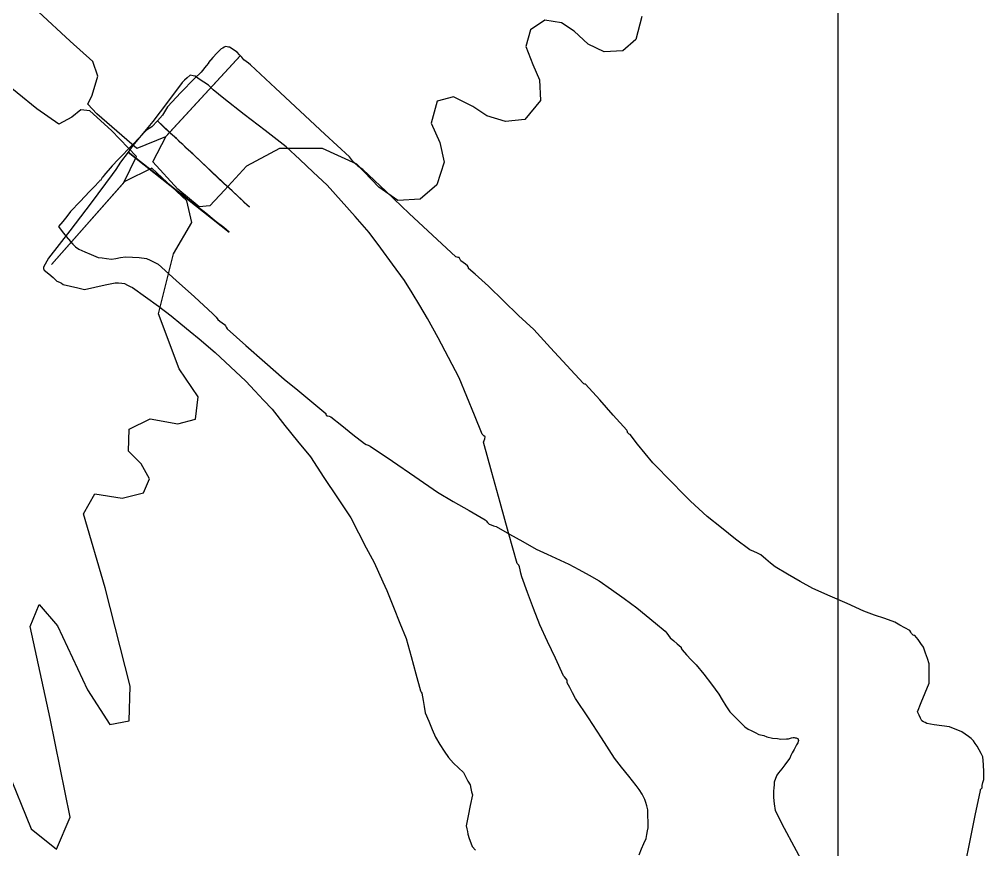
# Model space of a CAD drawing. Extents: x 0 to 192, y -79 to 48.
# Drawn here: x 61.17 to 84.1, y -61.81 to -42.07 of the extents above; entities that cross this region are included whole.
import ezdxf

# ---------------------------------------------------------------- set-up
doc = ezdxf.new("R2010")
doc.units = 0
doc.layers.add('1', color=7, linetype='CONTINUOUS')

msp = doc.modelspace()

# ---------------------------------------------------------------- linework, layer by layer
at = {"layer": '1', "color": 1, "linetype": 'CONTINUOUS'}
for p, q in [((80.6242, -4.5381), (80.6242, -79.3794)), ((62.377933, -42.590283), (61.627767, -41.890517)), ((73.660967, -42.09245), (73.321767, -42.320283)), ((74.06095, -42.155367), (73.660967, -42.09245)), ((74.358283, -42.355533), (74.06095, -42.155367)), ((75.96685, -42.003417), (75.827083, -42.5531)), ((73.321767, -42.320283), (73.212883, -42.718517)), ((74.690417, -42.660017), (74.358283, -42.355533)), ((62.920083, -43.075783), (62.377933, -42.590283)), ((75.827083, -42.5531), (75.516733, -42.8239)), ((65.9708, -42.7758), (65.871, -42.8758)), ((66.0104, -42.7561), (65.9708, -42.7758)), ((66.0443, -42.7364), (66.0104, -42.7561)), ((66.0702, -42.7161), (66.0443, -42.7364)), ((66.1103, -42.7299), (66.0702, -42.7161)), ((66.1436, -42.7362), (66.1103, -42.7299)), ((66.1703, -42.7363), (66.1436, -42.7362)), ((66.2297, -42.7757), (66.1703, -42.7363)), ((66.2896, -42.8159), (66.2297, -42.7757)), ((66.3491, -42.8553), (66.2896, -42.8159)), ((66.4086, -42.9153), (66.3491, -42.8553)), ((73.212883, -42.718517), (73.375517, -43.143233)), ((75.077083, -42.846033), (74.690417, -42.660017)), ((75.516733, -42.8239), (75.077083, -42.846033)), ((63.043167, -43.424367), (62.920083, -43.075783)), ((66.424867, -42.937617), (64.643933, -44.868483)), ((64.666633, -44.85015), (66.429933, -42.934967)), ((65.7719, -42.9811), (65.6719, -43.0948)), ((65.6719, -43.0948), (65.6719, -43.1145)), ((65.871, -42.8758), (65.7719, -42.9811)), ((66.4625, -42.9753), (66.4086, -42.9153)), ((66.429933, -42.934967), (66.424867, -42.937617)), ((66.5084, -43.035), (66.4625, -42.9753)), ((66.5682, -43.0743), (66.5084, -43.035)), ((66.6218, -43.1145), (66.5682, -43.0743)), ((61.589033, -44.20115), (60.342283, -43.191217)), ((65.6123, -43.1772), (65.4938, -43.3246)), ((65.6719, -43.1145), (65.6123, -43.1772)), ((66.6679, -43.1545), (66.6218, -43.1145)), ((67.2613, -43.7058), (66.6679, -43.1545)), ((73.375517, -43.143233), (73.5398, -43.509117)), ((62.90445, -43.8768), (63.043167, -43.424367)), ((65.3333, -43.4791), (65.0149, -43.8118)), ((65.1004, -43.5184), (65.046, -43.5764)), ((65.1633, -43.4599), (65.1004, -43.5184)), ((65.2378, -43.4013), (65.1633, -43.4599)), ((65.3084, -43.4129), (65.2378, -43.4013)), ((65.3512, -43.4259), (65.3084, -43.4129)), ((65.4938, -43.3246), (65.3333, -43.4791)), ((65.4518, -43.493), (65.3512, -43.4259)), ((65.5571, -43.5643), (65.4518, -43.493)), ((73.5398, -43.509117), (73.562833, -43.999983)), ((65.046, -43.5764), (64.6943, -44.0387)), ((65.6678, -43.6412), (65.5571, -43.5643)), ((65.7841, -43.7501), (65.6678, -43.6412)), ((65.9048, -43.8548), (65.7841, -43.7501)), ((67.8508, -44.2574), (67.2613, -43.7058)), ((62.800267, -44.0856), (62.90445, -43.8768)), ((65.0149, -43.8118), (64.6963, -44.15)), ((66.0303, -43.9535), (65.9048, -43.8548)), ((66.5213, -44.332), (66.0303, -43.9535)), ((71.489533, -43.9166), (71.102283, -44.014667)), ((71.956067, -44.144883), (71.489533, -43.9166)), ((73.562833, -43.999983), (73.186217, -44.453567)), ((62.110017, -44.564367), (61.589033, -44.20115)), ((62.635683, -44.22075), (62.424833, -44.397383)), ((62.850017, -44.245017), (62.635683, -44.22075)), ((63.018783, -44.3202), (62.800267, -44.0856)), ((64.6943, -44.0387), (64.3428, -44.5007)), ((64.6963, -44.15), (64.577, -44.3517)), ((71.102283, -44.014667), (70.96475, -44.54385)), ((72.284433, -44.367567), (71.956067, -44.144883)), ((62.424833, -44.397383), (62.110017, -44.564367)), ((63.367117, -44.712), (62.850017, -44.245017)), ((63.962717, -45.145), (63.018783, -44.3202)), ((64.577, -44.3517), (64.4547, -44.4844)), ((67.017, -44.7156), (66.5213, -44.332)), ((68.4342, -44.8029), (67.8508, -44.2574)), ((72.726483, -44.498917), (72.284433, -44.367567)), ((73.186217, -44.453567), (72.726483, -44.498917)), ((64.3428, -44.5007), (63.9526, -44.9734)), ((64.3212, -44.6258), (64.1984, -44.7077)), ((64.4547, -44.4844), (64.3212, -44.6258)), ((64.4547, -44.4844), (64.4547, -44.4844)), ((64.4547, -44.4844), (64.4547, -44.4844)), ((64.4547, -44.4844), (64.4547, -44.4844)), ((64.4547, -44.4844), (64.4547, -44.4844)), ((64.4547, -44.4844), (64.4547, -44.4844)), ((64.4547, -44.4844), (66.6452, -46.5372)), ((64.6023, -44.624), (64.4547, -44.4844)), ((64.7661, -44.7823), (64.6023, -44.624)), ((70.96475, -44.54385), (71.171383, -45.0037)), ((63.959033, -45.334283), (63.367117, -44.712)), ((64.1984, -44.7077), (63.86, -45.0527)), ((64.643933, -44.868483), (63.962717, -45.145)), ((64.34355, -45.456317), (64.666633, -44.85015)), ((64.9069, -44.9083), (64.7661, -44.7823)), ((64.9908, -44.9881), (64.9069, -44.9083)), ((67.5179, -45.1035), (67.017, -44.7156)), ((69.0181, -45.3445), (68.4342, -44.8029)), ((63.86, -45.0527), (63.5213, -45.405)), ((63.8749, -45.0713), (63.7618, -45.2271)), ((63.9526, -44.9734), (63.8749, -45.0713)), ((63.9526, -44.9734), (63.9526, -44.9734)), ((63.9526, -44.9734), (63.9526, -44.9734)), ((63.9526, -44.9734), (63.9526, -44.9734)), ((63.9526, -44.9734), (63.9526, -44.9734)), ((65.0558, -45.0505), (64.9908, -44.9881)), ((65.1398, -45.1371), (65.0558, -45.0505)), ((65.2954, -45.2726), (65.1398, -45.1371)), ((67.3571, -45.141483), (66.575783, -45.560267)), ((68.3778, -45.146333), (67.3571, -45.141483)), ((67.8376, -45.4034), (67.5179, -45.1035)), ((69.1944, -45.514983), (68.3778, -45.146333)), ((71.171383, -45.0037), (71.270667, -45.46785)), ((63.7618, -45.2271), (63.5764, -45.4703)), ((63.654967, -45.95435), (63.959033, -45.334283)), ((63.7618, -45.2271), (63.7618, -45.2271)), ((63.7618, -45.2271), (63.7618, -45.2271)), ((63.7618, -45.2271), (63.7618, -45.2271)), ((63.7618, -45.2271), (63.7618, -45.2271)), ((63.7618, -45.2271), (63.7618, -45.2271)), ((63.7618, -45.2271), (66.1584, -47.1279)), ((64.2366, -45.6008), (63.7618, -45.2271)), ((65.5012, -45.4675), (65.2954, -45.2726)), ((69.0717, -45.4045), (69.0181, -45.3445)), ((63.3792, -45.5518), (63.1829, -45.7835)), ((63.5213, -45.405), (63.3792, -45.5518)), ((63.5764, -45.4703), (63.467, -45.6407)), ((64.324317, -45.611467), (63.681467, -45.9236)), ((64.6549, -45.933), (64.2366, -45.6008)), ((65.157333, -46.388058), (64.324317, -45.611467)), ((64.93945, -46.107267), (64.34355, -45.456317)), ((65.6677, -45.6246), (65.5012, -45.4675)), ((66.575783, -45.560267), (66.050117, -46.136317)), ((68.1614, -45.7072), (67.8376, -45.4034)), ((69.1177, -45.464), (69.0717, -45.4045)), ((69.2239, -45.5622), (69.1177, -45.464)), ((69.722183, -46.059483), (69.1944, -45.514983)), ((69.2171, -45.5637), (69.2239, -45.5622)), ((69.2771, -45.6038), (69.2171, -45.5637)), ((69.3368, -45.6434), (69.2771, -45.6038)), ((71.270667, -45.46785), (71.097417, -46.002683)), ((63.3826, -45.7568), (62.8787, -46.4309)), ((63.1389, -45.8293), (63.11, -45.8948)), ((63.165, -45.8094), (63.1389, -45.8293)), ((63.1767, -45.8032), (63.163, -45.8234)), ((63.163, -45.8234), (63.165, -45.8094)), ((63.1829, -45.7835), (63.1767, -45.8032)), ((63.467, -45.6407), (63.3826, -45.7568)), ((65.7502, -45.7018), (65.6677, -45.6246)), ((66.0332, -45.9766), (65.7502, -45.7018)), ((68.4914, -46.0166), (68.1614, -45.7072)), ((69.8887, -46.1652), (69.3368, -45.6434)), ((61.939233, -47.89735), (63.654967, -45.95435)), ((63.681467, -45.9236), (61.944533, -47.8912)), ((62.9466, -46.0646), (62.8443, -46.1675)), ((63.0776, -45.9226), (62.9466, -46.0646)), ((63.0832, -45.903), (63.0776, -45.9226)), ((63.11, -45.8948), (63.0832, -45.903)), ((64.9112, -46.1417), (64.6549, -45.933)), ((66.2336, -46.1472), (66.0332, -45.9766)), ((68.8269, -46.386), (68.4914, -46.0166)), ((70.172217, -46.380167), (69.722183, -46.059483)), ((71.097417, -46.002683), (70.7038, -46.349)), ((62.8443, -46.1675), (62.6191, -46.401)), ((65.0527, -46.2415), (64.9112, -46.1417)), ((65.44735, -46.526783), (64.93945, -46.107267)), ((65.21, -46.3795), (65.0527, -46.2415)), ((66.050117, -46.136317), (65.70535, -46.502333)), ((66.3486, -46.2623), (66.2336, -46.1472)), ((66.461, -46.3652), (66.3486, -46.2623)), ((70.4419, -46.6869), (69.8887, -46.1652)), ((62.8787, -46.4309), (62.3732, -47.0955)), ((62.6191, -46.401), (62.3864, -46.64)), ((65.2761, -46.9019), (65.157333, -46.388058)), ((65.4285, -46.5446), (65.21, -46.3795)), ((65.70535, -46.502333), (65.44735, -46.526783)), ((66.5288, -46.433), (66.461, -46.3652)), ((66.5829, -46.4804), (66.5288, -46.433)), ((66.6452, -46.5372), (66.5829, -46.4804)), ((69.159, -46.7602), (68.8269, -46.386)), ((70.7038, -46.349), (70.172217, -46.380167)), ((62.3009, -46.7593), (62.2071, -46.8783)), ((62.3864, -46.64), (62.3009, -46.7593)), ((65.6045, -46.6803), (65.4285, -46.5446)), ((65.8537, -46.8847), (65.6045, -46.6803)), ((66.6452, -46.5372), (66.6452, -46.5372)), ((66.6452, -46.5372), (66.6452, -46.5372)), ((66.6452, -46.5372), (66.6452, -46.5372)), ((66.6452, -46.5372), (66.6452, -46.5372)), ((66.6452, -46.5372), (66.6452, -46.5372)), ((66.6452, -46.5372), (66.6452, -46.5372)), ((66.6452, -46.5372), (66.6452, -46.5372)), ((66.6452, -46.5372), (66.6452, -46.5372)), ((66.6452, -46.5372), (66.6452, -46.5372)), ((66.6452, -46.5372), (66.6452, -46.5372)), ((66.6452, -46.5372), (66.6452, -46.5372)), ((69.4851, -47.1403), (69.159, -46.7602)), ((70.994, -47.2024), (70.4419, -46.6869)), ((62.2071, -46.8783), (62.1077, -46.9982)), ((64.837592, -47.646875), (65.2761, -46.9019)), ((66.0371, -47.0211), (65.8537, -46.8847)), ((62.3732, -47.0955), (61.8682, -47.7501)), ((62.1077, -46.9982), (62.1932, -47.1178)), ((62.1932, -47.1178), (62.2867, -47.2375)), ((66.1643, -47.1334), (66.0371, -47.0211)), ((66.1584, -47.1279), (66.1525, -47.1226)), ((66.1525, -47.1226), (66.1525, -47.1226)), ((66.1525, -47.1226), (66.1643, -47.1334)), ((66.1643, -47.1334), (66.1643, -47.1334)), ((66.1643, -47.1334), (66.1643, -47.1334)), ((66.1643, -47.1334), (66.1643, -47.1334)), ((66.1643, -47.1334), (66.1643, -47.1334)), ((66.1643, -47.1334), (66.1643, -47.1334)), ((69.765, -47.5119), (69.4851, -47.1403)), ((71.5475, -47.7142), (70.994, -47.2024)), ((62.2867, -47.2375), (62.3864, -47.3567)), ((62.3864, -47.3567), (62.446, -47.4166)), ((62.446, -47.4166), (62.5115, -47.4763)), ((62.5115, -47.4763), (62.5851, -47.5361)), ((62.5851, -47.5361), (62.7307, -47.5958)), ((62.7307, -47.5958), (62.8845, -47.6611)), ((62.8845, -47.6611), (63.0437, -47.7349)), ((64.478933, -49.075167), (64.837592, -47.646875)), ((70.0445, -47.8917), (69.765, -47.5119)), ((61.7882, -47.8933), (61.7484, -47.9652)), ((61.8282, -47.8215), (61.7882, -47.8933)), ((61.8682, -47.7501), (61.8282, -47.8215)), ((61.944533, -47.8912), (61.939233, -47.89735)), ((63.0437, -47.7349), (63.1432, -47.741)), ((63.1432, -47.741), (63.2488, -47.7551)), ((63.2488, -47.7551), (63.3621, -47.7749)), ((63.3621, -47.7749), (63.4681, -47.7553)), ((63.4681, -47.7553), (63.5811, -47.7349)), ((63.5811, -47.7349), (63.7007, -47.7151)), ((63.7007, -47.7151), (63.8603, -47.7214)), ((63.8603, -47.7214), (64.0254, -47.7349)), ((64.0254, -47.7349), (64.1986, -47.7551)), ((64.1986, -47.7551), (64.2842, -47.7946)), ((64.2842, -47.7946), (64.378, -47.8406)), ((64.378, -47.8406), (64.4772, -47.8944)), ((64.4772, -47.8944), (64.9017, -48.2788)), ((70.325, -48.2827), (70.0445, -47.8917)), ((71.5812, -47.7285), (71.5475, -47.7142)), ((71.6068, -47.7343), (71.5812, -47.7285)), ((71.6273, -47.7342), (71.6068, -47.7343)), ((71.6471, -47.7681), (71.6273, -47.7342)), ((71.6609, -47.7939), (71.6471, -47.7681)), ((71.6669, -47.8138), (71.6609, -47.7939)), ((71.7267, -47.8538), (71.6669, -47.8138)), ((71.7803, -47.8939), (71.7267, -47.8538)), ((71.8263, -47.9333), (71.7803, -47.8939)), ((61.7484, -47.9652), (61.7491, -47.993)), ((61.7491, -47.993), (61.7543, -48.017)), ((61.7543, -48.017), (61.7647, -48.0349)), ((61.7647, -48.0349), (61.8758, -48.1202)), ((61.8758, -48.1202), (61.9773, -48.207)), ((71.8403, -47.9537), (71.8263, -47.9333)), ((71.8464, -47.9732), (71.8403, -47.9537)), ((71.8463, -47.9932), (71.8464, -47.9732)), ((72.0053, -48.1324), (71.8463, -47.9932)), ((72.1648, -48.2719), (72.0053, -48.1324)), ((61.9773, -48.207), (62.0688, -48.293)), ((62.0688, -48.293), (62.1261, -48.3195)), ((62.1261, -48.3195), (62.1749, -48.3458)), ((62.1749, -48.3458), (62.2122, -48.373)), ((63.2128, -48.3833), (63.4511, -48.3331)), ((63.4511, -48.3331), (63.5312, -48.3348)), ((63.5312, -48.3348), (63.6063, -48.3424)), ((63.6063, -48.3424), (63.6769, -48.3545)), ((63.6769, -48.3545), (63.7447, -48.3903)), ((64.9017, -48.2788), (65.3338, -48.6712)), ((70.5133, -48.5766), (70.325, -48.2827)), ((72.3239, -48.4115), (72.1648, -48.2719)), ((62.2122, -48.373), (62.3925, -48.4137)), ((62.3925, -48.4137), (62.563, -48.4561)), ((62.563, -48.4561), (62.7234, -48.4972)), ((62.7234, -48.4972), (62.9705, -48.4373)), ((62.9705, -48.4373), (63.2128, -48.3833)), ((63.7447, -48.3903), (63.806, -48.4206)), ((63.806, -48.4206), (63.8633, -48.4471)), ((63.8633, -48.4471), (64.1758, -48.6665)), ((70.6963, -48.8768), (70.5133, -48.5766)), ((72.683, -48.7639), (72.3239, -48.4115)), ((64.1758, -48.6665), (64.4835, -48.8919)), ((65.3338, -48.6712), (65.7725, -49.0692)), ((73.0412, -49.1084), (72.683, -48.7639)), ((64.4835, -48.8919), (64.7861, -49.1219)), ((70.8751, -49.1809), (70.6963, -48.8768)), ((64.972133, -50.37685), (64.478933, -49.075167)), ((64.7861, -49.1219), (65.0136, -49.3075)), ((65.7725, -49.0692), (65.8118, -49.109)), ((65.8118, -49.109), (65.8518, -49.1547)), ((65.8518, -49.1547), (65.8916, -49.2088)), ((65.8916, -49.2088), (65.9375, -49.2486)), ((65.9375, -49.2486), (65.991, -49.2881)), ((71.1254, -49.6423), (70.8751, -49.1809)), ((73.3997, -49.4468), (73.0412, -49.1084)), ((65.0136, -49.3075), (65.2348, -49.4881)), ((65.2348, -49.4881), (65.4518, -49.6643)), ((65.991, -49.2881), (66.051, -49.3282)), ((66.051, -49.3282), (66.0709, -49.3539)), ((66.0709, -49.3539), (66.0906, -49.3876)), ((66.0906, -49.3876), (66.1108, -49.4279)), ((66.1108, -49.4279), (66.5546, -49.8261)), ((73.798, -49.8791), (73.3997, -49.4468)), ((65.4518, -49.6643), (65.8243, -49.9946)), ((71.3742, -50.1134), (71.1254, -49.6423)), ((66.5546, -49.8261), (67.0069, -50.224)), ((74.1905, -50.3032), (73.798, -49.8791)), ((65.8243, -49.9946), (66.1921, -50.3309)), ((71.6245, -50.5942), (71.3742, -50.1134)), ((65.423817, -51.04395), (64.972133, -50.37685)), ((66.1921, -50.3309), (66.5551, -50.6714)), ((67.0069, -50.224), (67.465, -50.6224)), ((74.5747, -50.7212), (74.1905, -50.3032)), ((67.465, -50.6224), (67.7899, -50.8871)), ((71.8075, -51.0391), (71.6245, -50.5942)), ((66.5551, -50.6714), (66.7694, -50.9)), ((67.7899, -50.8871), (68.1222, -51.1601)), ((74.5948, -50.735), (74.5747, -50.7212)), ((74.6149, -50.7413), (74.5948, -50.735)), ((74.6343, -50.7413), (74.6149, -50.7413)), ((74.9673, -51.1137), (74.6343, -50.7413)), ((65.360233, -51.577167), (65.423817, -51.04395)), ((66.7694, -50.9), (66.9776, -51.1231)), ((71.9913, -51.4842), (71.8075, -51.0391)), ((75.2918, -51.4782), (74.9673, -51.1137)), ((66.9776, -51.1231), (67.1822, -51.3418)), ((67.1822, -51.3418), (67.4802, -51.723)), ((68.1222, -51.1601), (68.461, -51.4388)), ((63.786967, -51.809367), (64.28595, -51.5711)), ((64.28595, -51.5711), (64.943567, -51.688683)), ((68.461, -51.4388), (68.4609, -51.4587)), ((68.4609, -51.4587), (68.4668, -51.4787)), ((68.4668, -51.4787), (68.4806, -51.4987)), ((68.4806, -51.4987), (68.5068, -51.4987)), ((68.5068, -51.4987), (68.5405, -51.5046)), ((68.5405, -51.5046), (68.5802, -51.5186)), ((68.5802, -51.5186), (68.8394, -51.7237)), ((72.1743, -51.9292), (71.9913, -51.4842)), ((75.6104, -51.8367), (75.2918, -51.4782)), ((64.943567, -51.688683), (65.360233, -51.577167)), ((67.4802, -51.723), (67.7839, -52.0976)), ((68.8394, -51.7237), (69.104, -51.9368)), ((63.7689, -52.339167), (63.786967, -51.809367)), ((69.104, -51.9368), (69.377, -52.1558)), ((72.1933, -51.947), (72.1743, -51.9292)), ((72.2176, -51.9701), (72.1933, -51.947)), ((72.247, -51.9974), (72.2176, -51.9701)), ((72.2343, -52.04), (72.247, -51.9974)), ((75.6245, -51.8563), (75.6104, -51.8367)), ((75.6306, -51.8764), (75.6245, -51.8563)), ((75.6307, -51.8962), (75.6306, -51.8764)), ((75.6506, -51.9162), (75.6307, -51.8962)), ((75.6702, -51.9302), (75.6506, -51.9162)), ((75.6902, -51.9363), (75.6702, -51.9302)), ((75.8695, -52.1689), (75.6902, -51.9363)), ((67.7839, -52.0976), (68.0917, -52.4681)), ((69.377, -52.1558), (69.4169, -52.1756)), ((69.4169, -52.1756), (69.4625, -52.1958)), ((69.4625, -52.1958), (69.5162, -52.2152)), ((69.5162, -52.2152), (70.0399, -52.574)), ((72.2088, -52.1253), (72.2217, -52.0827)), ((72.4035, -52.8407), (72.2088, -52.1253)), ((72.2217, -52.0827), (72.2343, -52.04)), ((76.0486, -52.3942), (75.8695, -52.1689)), ((64.072517, -52.638083), (63.7689, -52.339167)), ((68.0917, -52.4681), (68.413, -52.9611)), ((76.228, -52.6136), (76.0486, -52.3942)), ((64.2711, -52.991017), (64.072517, -52.638083)), ((70.0399, -52.574), (70.5723, -52.9385)), ((76.7001, -53.0916), (76.228, -52.6136)), ((70.5723, -52.9385), (71.1099, -53.3105)), ((72.6013, -53.5584), (72.4035, -52.8407)), ((64.123583, -53.323733), (64.2711, -52.991017)), ((68.413, -52.9611), (68.7329, -53.444)), ((76.9246, -53.3301), (76.7001, -53.0916)), ((62.696783, -53.826517), (62.9654, -53.346933)), ((62.9654, -53.346933), (63.616533, -53.453517)), ((63.616533, -53.453517), (64.123583, -53.323733)), ((71.1099, -53.3105), (71.488, -53.5294)), ((77.1243, -53.5231), (76.9246, -53.3301)), ((68.7329, -53.444), (69.0538, -53.9167)), ((71.488, -53.5294), (71.8668, -53.7486)), ((72.8032, -54.2801), (72.6013, -53.5584)), ((77.3236, -53.7088), (77.1243, -53.5231)), ((63.2123, -55.580267), (62.696783, -53.826517)), ((71.8668, -53.7486), (72.2449, -53.9675)), ((77.5227, -53.8878), (77.3236, -53.7088)), ((69.0538, -53.9167), (69.2342, -54.2778)), ((72.2449, -53.9675), (72.2708, -53.9938)), ((72.2708, -53.9938), (72.3048, -54.0277)), ((72.3048, -54.0277), (72.3445, -54.0676)), ((72.3445, -54.0676), (72.3903, -54.0874)), ((72.3903, -54.0874), (72.4443, -54.1072)), ((77.8612, -54.1603), (77.5227, -53.8878)), ((69.2342, -54.2778), (69.4189, -54.6335)), ((72.4443, -54.1072), (72.5041, -54.1272)), ((72.5041, -54.1272), (72.8224, -54.3063)), ((73.0057, -55.0023), (72.8032, -54.2801)), ((72.8224, -54.3063), (73.1414, -54.4857)), ((78.1996, -54.4253), (77.8612, -54.1603)), ((73.1414, -54.4857), (73.46, -54.6646)), ((78.5384, -54.6839), (78.1996, -54.4253)), ((69.4189, -54.6335), (69.6092, -54.9839)), ((73.46, -54.6646), (73.7189, -54.7842)), ((73.7189, -54.7842), (74.2366, -55.0232)), ((78.632, -54.724), (78.5384, -54.6839)), ((78.7177, -54.7638), (78.632, -54.724)), ((78.7971, -54.8036), (78.7177, -54.7638)), ((69.6092, -54.9839), (69.7109, -55.2158)), ((73.0243, -55.0197), (73.0057, -55.0023)), ((78.9164, -54.9034), (78.7971, -54.8036)), ((79.0302, -54.997), (78.9164, -54.9034)), ((79.1359, -55.0827), (79.0302, -54.997)), ((69.7109, -55.2158), (69.8111, -55.4382)), ((73.0449, -55.0477), (73.0243, -55.0197)), ((73.0644, -55.085), (73.0449, -55.0477)), ((73.0808, -55.155), (73.0644, -55.085)), ((73.0972, -55.2334), (73.0808, -55.155)), ((73.1142, -55.3227), (73.0972, -55.2334)), ((74.2366, -55.0232), (74.4755, -55.1486)), ((74.4755, -55.1486), (74.7147, -55.2823)), ((79.4348, -55.2616), (79.1359, -55.0827)), ((69.8111, -55.4382), (69.9123, -55.6508)), ((73.2527, -55.6989), (73.1142, -55.3227)), ((74.7147, -55.2823), (74.9537, -55.4215)), ((74.9537, -55.4215), (75.2524, -55.6267)), ((79.7332, -55.4352), (79.4348, -55.2616)), ((80.0322, -55.6001), (79.7332, -55.4352)), ((63.80585, -57.9199), (63.2123, -55.580267)), ((69.9123, -55.6508), (70.0657, -56.0403)), ((73.396, -56.0787), (73.2527, -55.6989)), ((75.2524, -55.6267), (75.5508, -55.8399)), ((80.4444, -55.7794), (80.0322, -55.6001)), ((75.5508, -55.8399), (75.85, -56.0587)), ((80.8488, -55.9587), (80.4444, -55.7794)), ((61.43215, -56.505517), (61.645483, -55.9783)), ((61.645483, -55.9783), (62.0797, -56.4861)), ((70.0657, -56.0403), (70.2189, -56.4213)), ((73.5449, -56.4645), (73.396, -56.0787)), ((75.85, -56.0587), (76.0692, -56.2381)), ((81.247, -56.1377), (80.8488, -55.9587)), ((81.5002, -56.2311), (81.247, -56.1377)), ((76.0692, -56.2381), (76.2939, -56.423)), ((81.7448, -56.3169), (81.5002, -56.2311)), ((81.9839, -56.3967), (81.7448, -56.3169)), ((61.905317, -58.693317), (61.43215, -56.505517)), ((62.0797, -56.4861), (62.790125, -58.006975)), ((70.2189, -56.4213), (70.3714, -56.7912)), ((73.7311, -56.8572), (73.5449, -56.4645)), ((76.2939, -56.423), (76.527, -56.6161)), ((76.527, -56.6161), (76.5671, -56.6622)), ((82.1037, -56.4703), (81.9839, -56.3967)), ((82.2226, -56.5358), (82.1037, -56.4703)), ((82.3423, -56.5958), (82.2226, -56.5358)), ((82.3625, -56.6356), (82.3423, -56.5958)), ((70.3714, -56.7912), (70.4839, -57.2161)), ((76.5671, -56.6622), (76.6065, -56.7158)), ((76.6065, -56.7158), (76.6465, -56.7756)), ((76.6465, -56.7756), (76.7263, -56.841)), ((76.7263, -56.841), (76.8119, -56.9152)), ((82.3823, -56.6695), (82.3625, -56.6356)), ((82.402, -56.6952), (82.3823, -56.6695)), ((82.4219, -56.7092), (82.402, -56.6952)), ((82.4421, -56.7152), (82.4219, -56.7092)), ((82.4621, -56.7153), (82.4421, -56.7152)), ((82.5356, -56.8149), (82.4621, -56.7153)), ((82.6013, -56.9083), (82.5356, -56.8149)), ((73.9187, -57.2596), (73.7311, -56.8572)), ((76.8119, -56.9152), (76.9057, -56.9945)), ((76.9057, -56.9945), (76.9056, -57.0146)), ((76.9056, -57.0146), (76.9112, -57.0346)), ((76.9112, -57.0346), (76.9251, -57.0544)), ((76.9251, -57.0544), (77.0309, -57.174)), ((82.6613, -56.9941), (82.6013, -56.9083)), ((82.7149, -57.1334), (82.6613, -56.9941)), ((70.4839, -57.2161), (70.5955, -57.6296)), ((74.105, -57.6725), (73.9187, -57.2596)), ((77.0309, -57.174), (77.1444, -57.2933)), ((77.1444, -57.2933), (77.2638, -57.4125)), ((82.7605, -57.2671), (82.7149, -57.1334)), ((82.8005, -57.3922), (82.7605, -57.2671)), ((77.2638, -57.4125), (77.4432, -57.6378)), ((82.8005, -57.5515), (82.8005, -57.3922)), ((70.5955, -57.6296), (70.707, -58.0346)), ((74.134, -57.6997), (74.105, -57.6725)), ((74.1638, -57.7356), (74.134, -57.6997)), ((74.1932, -57.7822), (74.1638, -57.7356)), ((77.4432, -57.6378), (77.6225, -57.8709)), ((82.8005, -57.7051), (82.8005, -57.5515)), ((82.8005, -57.8503), (82.8005, -57.7051)), ((63.787283, -58.748367), (63.80585, -57.9199)), ((74.1936, -57.7907), (74.1932, -57.7822)), ((74.1939, -57.8104), (74.1936, -57.7907)), ((74.195, -57.8382), (74.1939, -57.8104)), ((74.2592, -57.9536), (74.195, -57.8382)), ((74.3254, -58.0782), (74.2592, -57.9536)), ((77.6225, -57.8709), (77.802, -58.1098)), ((82.701, -58.0835), (82.8005, -57.8503)), ((62.790125, -58.006975), (63.322733, -58.834617)), ((70.707, -58.0346), (70.722, -58.0675)), ((70.722, -58.0675), (70.737, -58.0901)), ((70.737, -58.0901), (70.7705, -58.2582)), ((74.3899, -58.2127), (74.3254, -58.0782)), ((74.7011, -58.6762), (74.3899, -58.2127)), ((77.802, -58.1098), (77.8814, -58.249)), ((82.6071, -58.3085), (82.701, -58.0835)), ((70.7705, -58.2582), (70.7934, -58.4082)), ((70.7934, -58.4082), (70.822, -58.5522)), ((77.8814, -58.249), (77.9672, -58.3886)), ((77.9672, -58.3886), (78.0606, -58.528)), ((82.5218, -58.5276), (82.6071, -58.3085)), ((70.822, -58.5522), (70.9035, -58.7569)), ((75.0114, -59.1508), (74.7011, -58.6762)), ((78.0606, -58.528), (78.1802, -58.6476)), ((78.1802, -58.6476), (78.2995, -58.7666)), ((82.5619, -58.6071), (82.5218, -58.5276)), ((82.5955, -58.6806), (82.5619, -58.6071)), ((82.6213, -58.7467), (82.5955, -58.6806)), ((62.384117, -61.0357), (61.905317, -58.693317)), ((63.322733, -58.834617), (63.787283, -58.748367)), ((70.9035, -58.7569), (70.9857, -58.9513)), ((78.2995, -58.7666), (78.4195, -58.8864)), ((78.4195, -58.8864), (78.4982, -58.943)), ((82.6615, -58.7662), (82.6213, -58.7467)), ((82.701, -58.7866), (82.6615, -58.7662)), ((82.7408, -58.8062), (82.701, -58.7866)), ((82.9201, -58.8401), (82.7408, -58.8062)), ((83.0995, -58.8661), (82.9201, -58.8401)), ((83.2784, -58.8859), (83.0995, -58.8661)), ((83.3781, -58.9256), (83.2784, -58.8859)), ((70.9857, -58.9513), (71.0664, -59.1362)), ((71.0664, -59.1362), (71.1702, -59.308)), ((78.4982, -58.943), (78.5693, -58.9712)), ((78.5693, -58.9712), (78.6671, -59.0262)), ((78.6671, -59.0262), (78.7543, -59.0664)), ((78.7543, -59.0664), (78.8723, -59.0946)), ((78.8723, -59.0946), (78.9434, -59.1294)), ((78.9434, -59.1294), (79.0761, -59.1603)), ((79.5292, -59.1484), (79.5654, -59.1403)), ((79.5654, -59.1403), (79.5936, -59.143)), ((83.4774, -58.9655), (83.3781, -58.9256)), ((83.5772, -59.0058), (83.4774, -58.9655)), ((83.6569, -59.0653), (83.5772, -59.0058)), ((83.7304, -59.1186), (83.6569, -59.0653)), ((83.7963, -59.165), (83.7304, -59.1186)), ((71.1702, -59.308), (71.274, -59.4677)), ((75.3232, -59.6343), (75.0114, -59.1508)), ((79.0761, -59.1603), (79.1954, -59.1643)), ((79.1954, -59.1643), (79.2758, -59.1778)), ((79.2758, -59.1778), (79.4087, -59.1698)), ((79.4087, -59.1698), (79.4568, -59.1711)), ((79.4568, -59.1711), (79.4823, -59.1617)), ((79.4823, -59.1617), (79.5292, -59.1484)), ((79.6445, -59.3119), (79.588, -59.4237)), ((79.5936, -59.143), (79.615, -59.1456)), ((79.615, -59.1456), (79.6377, -59.151)), ((79.6377, -59.151), (79.6511, -59.1577)), ((79.674, -59.2704), (79.6445, -59.3119)), ((79.6511, -59.1577), (79.6809, -59.1675)), ((79.6939, -59.2153), (79.674, -59.2704)), ((79.6809, -59.1675), (79.6939, -59.2153)), ((83.8501, -59.2245), (83.7963, -59.165)), ((83.896, -59.2843), (83.8501, -59.2245)), ((83.936, -59.3439), (83.896, -59.2843)), ((83.9893, -59.4376), (83.936, -59.3439)), ((71.274, -59.4677), (71.3775, -59.6194)), ((79.5132, -59.572), (79.489, -59.631)), ((79.5453, -59.5023), (79.5132, -59.572)), ((79.588, -59.4237), (79.5453, -59.5023)), ((84.0357, -59.5234), (83.9893, -59.4376)), ((84.0751, -59.6031), (84.0357, -59.5234)), ((71.3775, -59.6194), (71.4945, -59.7481)), ((71.4945, -59.7481), (71.6106, -59.8655)), ((75.4893, -59.8443), (75.3232, -59.6343)), ((79.3696, -59.7884), (79.2956, -59.8823)), ((79.4352, -59.7027), (79.3696, -59.7884)), ((79.489, -59.631), (79.4352, -59.7027)), ((84.0891, -59.7822), (84.0751, -59.6031)), ((84.0953, -59.9614), (84.0891, -59.7822)), ((60.8743, -59.884583), (61.4573, -61.311633)), ((71.6106, -59.8655), (71.7268, -59.9745)), ((71.7268, -59.9745), (71.7826, -60.0813)), ((75.6608, -60.0604), (75.4893, -59.8443)), ((79.1767, -60.0382), (79.143, -60.1119)), ((79.216, -59.9816), (79.1767, -60.0382)), ((79.2956, -59.8823), (79.216, -59.9816)), ((84.0954, -60.1405), (84.0953, -59.9614)), ((71.7826, -60.0813), (71.8363, -60.1783)), ((71.8363, -60.1783), (71.8913, -60.265)), ((71.8913, -60.265), (71.9085, -60.3545)), ((75.8369, -60.2799), (75.6608, -60.0604)), ((75.9062, -60.3808), (75.8369, -60.2799)), ((79.1163, -60.2666), (79.1102, -60.3401)), ((79.143, -60.1119), (79.1163, -60.2008)), ((79.1163, -60.2008), (79.1163, -60.2666)), ((84.0556, -60.3397), (84.0614, -60.2801)), ((84.0614, -60.2801), (84.0754, -60.214)), ((84.0754, -60.214), (84.0954, -60.1405)), ((71.9413, -60.5028), (71.8928, -60.7584)), ((71.9085, -60.3545), (71.9245, -60.433)), ((71.9245, -60.433), (71.9413, -60.5028)), ((75.9746, -60.4912), (75.9062, -60.3808)), ((76.0447, -60.6113), (75.9746, -60.4912)), ((79.1102, -60.3401), (79.0965, -60.4196)), ((79.0965, -60.4196), (79.1025, -60.5649)), ((83.8962, -60.9969), (84.0155, -60.3996)), ((84.0155, -60.3996), (84.0216, -60.3795)), ((84.0216, -60.3795), (84.0356, -60.3595)), ((84.0356, -60.3595), (84.0556, -60.3397)), ((76.0651, -60.6854), (76.0447, -60.6113)), ((76.0878, -60.7693), (76.0651, -60.6854)), ((79.1025, -60.5649), (79.1163, -60.7187)), ((79.1163, -60.7187), (79.1364, -60.8781)), ((71.8928, -60.7584), (71.8446, -61.005)), ((76.1091, -60.8629), (76.0878, -60.7693)), ((76.1136, -61.0035), (76.1091, -60.8629)), ((79.1364, -60.8781), (79.3555, -61.2962)), ((62.056, -61.795517), (62.384117, -61.0357)), ((71.8446, -61.005), (71.7956, -61.2403)), ((76.1182, -61.1444), (76.1136, -61.0035)), ((76.1226, -61.2856), (76.1182, -61.1444)), ((83.777, -61.5883), (83.8962, -60.9969)), ((61.4573, -61.311633), (62.056, -61.795517)), ((71.7956, -61.2403), (71.8118, -61.3102)), ((71.8118, -61.3102), (71.8241, -61.3761)), ((71.8241, -61.3761), (71.8303, -61.4366)), ((76.0899, -61.4458), (76.1064, -61.3607)), ((76.1064, -61.3607), (76.1226, -61.2856)), ((79.3555, -61.2962), (79.5803, -61.7201)), ((71.8303, -61.4366), (71.8659, -61.5439)), ((71.8659, -61.5439), (71.9029, -61.6414)), ((71.9029, -61.6414), (71.9384, -61.7291)), ((75.9598, -61.7879), (76.0174, -61.659)), ((76.0174, -61.659), (76.0746, -61.5403)), ((76.0746, -61.5403), (76.0899, -61.4458)), ((83.6571, -62.1719), (83.777, -61.5883)), ((71.9384, -61.7291), (72.0155, -61.821)), ((75.9036, -61.9265), (75.9598, -61.7879)), ((79.5803, -61.7201), (79.8135, -62.1526))]:
    msp.add_line(p, q, dxfattribs=at)

doc.saveas('drawing.dxf')
